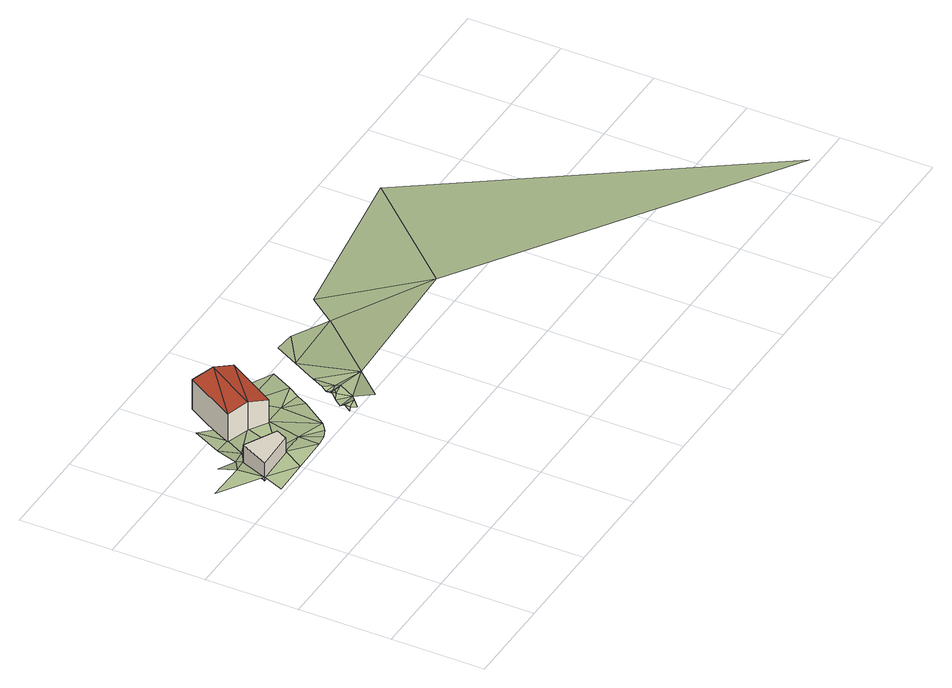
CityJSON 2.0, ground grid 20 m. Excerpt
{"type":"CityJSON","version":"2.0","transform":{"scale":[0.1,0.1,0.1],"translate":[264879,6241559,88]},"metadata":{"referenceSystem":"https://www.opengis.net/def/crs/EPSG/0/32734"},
"CityObjects":{
"building1":{"type":"Building","attributes":{"address":"61A Rhodes Avenue University Estate Cape Town","building":"house","building:levels":1,"building_height":4.1,"roof_height":97.2,"ground_height":93,"plus_code":"4FRW3F64+3FP"},"geometry":[{"type":"Solid","lod":"1","boundaries":[[[[0,1,2,3]],[[1,4,5,2]],[[4,6,7,5]],[[6,0,3,7]],[[3,2,5,7]],[[6,4,1,0]]]]}]},
"building2":{"type":"Building","attributes":{"address":"90 Ritchie Street University Estate Cape Town","building":"house","building:levels":2,"building_height":6.9,"roof_height":98.9,"ground_height":90.9,"plus_code":"4FRW3F64+4GG"},"geometry":[{"type":"Solid","lod":"2","boundaries":[[[[8,9,10]],[[10,9,11]],[[12,13,8]],[[8,13,9]],[[14,15,8,10]],[[15,16,12,8]],[[16,17,13,12]],[[17,18,9,13]],[[18,19,11,9]],[[19,14,10,11]],[[19,18,17,16,15,14]]]],"semantics":{"surfaces":[{"type":"RoofSurface"},{"type":"WallSurface"},{"type":"GroundSurface"}],"values":[[0,0,0,0,1,1,1,1,1,1,2]]}}]},
"terrain1":{"type":"TINRelief","geometry":[{"type":"CompositeSurface","lod":"1","boundaries":[[[20,21,22]],[[23,24,20]],[[20,25,21]],[[26,27,21]],[[26,21,25]],[[24,28,20]],[[26,25,29]],[[25,30,29]],[[31,26,29]],[[32,28,24]],[[29,30,6]],[[33,31,29]],[[34,6,28]],[[28,32,34]],[[29,6,35]],[[31,33,36]],[[35,33,29]],[[32,37,34]],[[6,34,38]],[[33,39,36]],[[37,40,34]],[[35,6,38]],[[40,41,34]],[[38,34,41]],[[38,41,42]],[[43,38,42]],[[42,41,44]],[[45,46,47]],[[45,48,49]],[[49,46,45]],[[50,46,49]],[[44,51,42]],[[52,43,42]],[[49,53,50]],[[53,54,50]],[[52,42,51]],[[55,54,53]],[[54,55,56]],[[56,55,57]],[[56,57,58]],[[59,55,53]],[[57,60,58]],[[57,55,59]],[[43,61,62]],[[58,60,63]],[[64,53,65]],[[43,52,61]],[[60,57,59]],[[66,63,60]],[[66,60,59]],[[63,66,67]],[[64,59,53]],[[67,66,68]],[[64,66,59]],[[64,68,66]],[[64,69,68]],[[64,70,69]],[[69,71,72]],[[69,70,71]],[[73,70,64]],[[74,70,73]],[[75,74,73]],[[73,76,75]]]}]}
},
"vertices":[
[106,482,50],[73,418,50],[73,418,91],[106,482,91],[163,421,50],[163,421,91],[176,446,50],[176,446,91],
[273,636,111],[207,526,111],[312,613,98],[246,502,98],[234,660,98],[168,549,98],[312,613,29],[273,636,29],[234,660,29],[168,549,29],[207,526,29],[246,502,29],
[73,418,60],[69,475,59],[9,490,37],[55,373,59],[134,374,60],[106,482,51],[101,495,49],[66,514,49],[163,421,59],[138,502,43],[140,464,51],[132,551,35],[214,376,60],[168,549,36],[218,423,57],[207,526,47],[168,616,31],[236,379,60],[246,502,47],[193,591,31],[258,388,58],[275,402,58],[292,500,49],[287,570,42],[322,463,53],[328,371,74],[329,383,74],[316,366,74],[333,359,74],[351,375,74],[341,399,58],[338,489,50],[355,515,50],[371,389,64],[353,415,58],[364,420,64],[366,431,64],[372,429,64],[367,433,64],[391,425,64],[376,438,52],[387,567,44],[312,613,38],[376,448,52],[444,410,67],[368,339,88],[400,443,52],[385,462,52],[403,491,48],[439,548,41],[595,557,35],[521,602,32],[475,605,34],[802,440,40],[651,623,26],[1051,693,2],[1494,9,18]
]}
